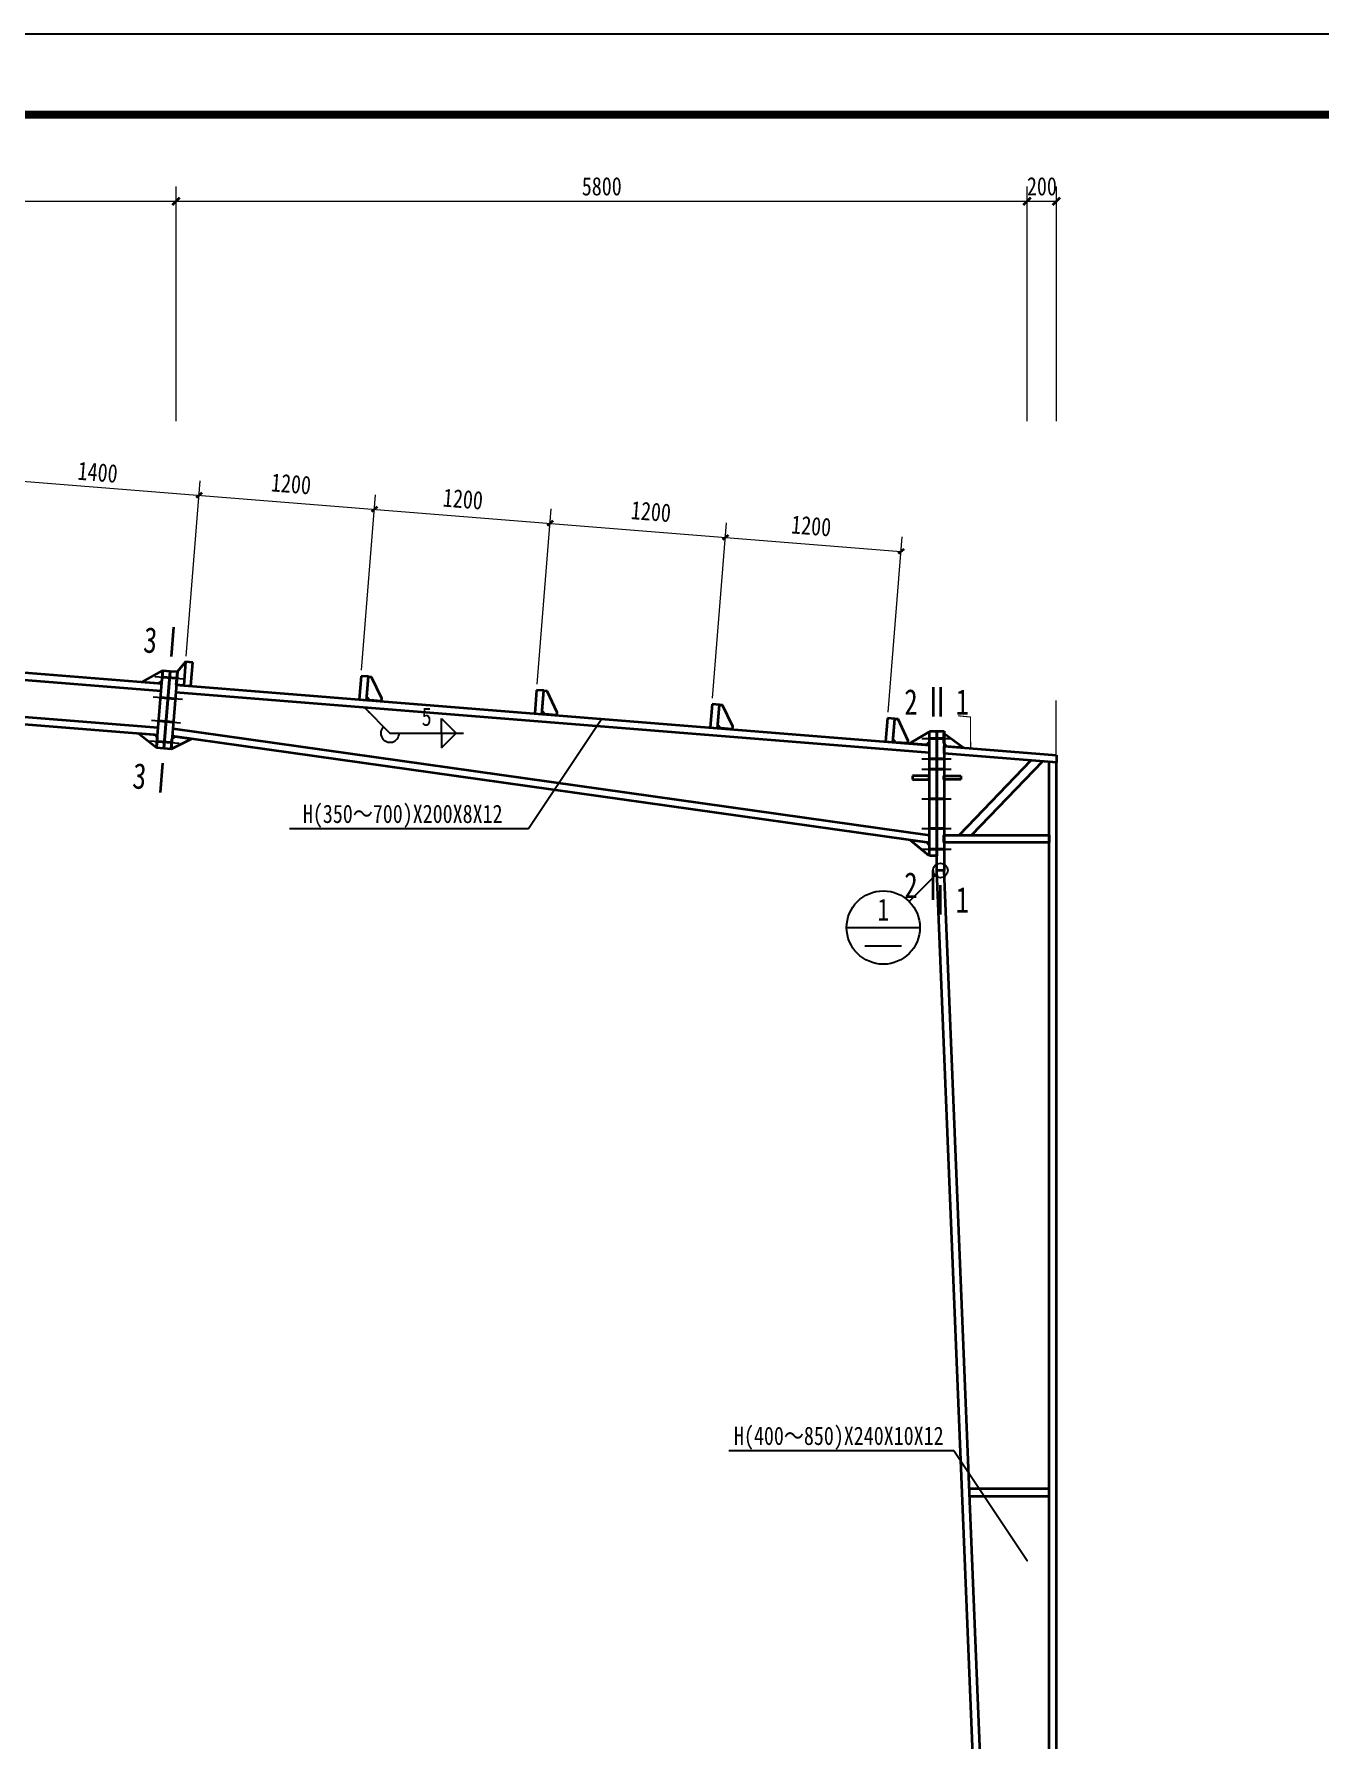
# Model space of a CAD drawing. Extents: x 32461 to 402082, y -617694 to 182569.
# Drawn here: x 367027 to 384555, y -477508 to -454252 of the extents above; entities that cross this region are included whole.
import ezdxf
from ezdxf.enums import TextEntityAlignment as Align

# ---------------------------------------------------------------- set-up
doc = ezdxf.new("R2010")
doc.units = 0
doc.header["$LTSCALE"] = 1000
doc.header["$MEASUREMENT"] = 0
doc.layers.add('PUB_TITLE', color=4, linetype='CONTINUOUS')
doc.layers.add('REIN', color=1, linetype='CONTINUOUS')
for name, color, linetype, lineweight in [('墙线__粗线', 7, 'CONTINUOUS', 25), ('字符串标注', 9, 'CONTINUOUS', 25), ('尺寸标注', 2, 'CONTINUOUS', 35), ('层10', 7, 'CONTINUOUS', 35), ('层114', 2, 'CONTINUOUS', 25), ('层14', 2, 'CONTINUOUS', 35), ('柱子', 3, 'CONTINUOUS', 35), ('焊缝标注', 9, 'CONTINUOUS', 25), ('索引符号标注', 9, 'CONTINUOUS', 25)]:
    doc.layers.add(name, color=color, linetype=linetype, lineweight=lineweight)
doc.styles.add('宋体', font='')
doc.styles.get('宋体').set_extended_font_data('SimSun')

# ---------------------------------------------------------------- blocks, each defined once
blk = doc.blocks.new('BuiltIn_8')
at = {"layer": '层14'}
for p, q in [((592.87, 510.38, 2), (607.22, 510.38, 2)), ((592.87, 509.38, 2), (592.87, 510.38, 2)), ((607.22, 509.38, 2), (592.87, 509.38, 2)), ((607.22, 510.38, 2), (607.22, 509.38, 2))]:
    blk.add_line(p, q, dxfattribs=at)
blk = doc.blocks.new('BuiltIn_9')
at = {"layer": '层14'}
for p, q in [((588.18, 522.89, 2), (590.87, 524.47, 2)), ((590.87, 524.47, 2), (590.87, 523.07, 2)), ((590.47, 522.7, 2), (588.18, 522.89, 2)), ((590.87, 523.07, 2), (590.47, 522.7, 2))]:
    blk.add_line(p, q, dxfattribs=at)
blk = doc.blocks.new('BuiltIn_10')
at = {"layer": '层14'}
for p, q in [((592.87, 522.91, 2), (592.87, 524.31, 2)), ((592.87, 524.31, 2), (595.56, 522.3, 2)), ((593.27, 522.48, 2), (592.87, 522.91, 2)), ((595.56, 522.3, 2), (593.27, 522.48, 2))]:
    blk.add_line(p, q, dxfattribs=at)
blk = doc.blocks.new('BuiltIn_11')
at = {"layer": '层14'}
for p, q in [((590.87, 507.57, 2), (588.2, 509.75, 2)), ((588.2, 509.75, 2), (590.48, 509.43, 2)), ((590.48, 509.43, 2), (590.87, 508.97, 2)), ((590.87, 508.97, 2), (590.87, 507.57, 2))]:
    blk.add_line(p, q, dxfattribs=at)
blk = doc.blocks.new('BuiltIn_12')
at = {"layer": '层14'}
for p, q in [((590.87, 518.47, 2), (588.57, 518.47, 2)), ((588.57, 518.47, 2), (588.57, 517.97, 2)), ((588.57, 517.97, 2), (590.87, 517.97, 2)), ((590.87, 517.97, 2), (590.87, 518.47, 2))]:
    blk.add_line(p, q, dxfattribs=at)
blk = doc.blocks.new('BuiltIn_13')
at = {"layer": '层14'}
for p, q in [((592.87, 518.47, 2), (595.17, 518.47, 2)), ((592.87, 517.97, 2), (592.87, 518.47, 2)), ((595.17, 517.97, 2), (592.87, 517.97, 2)), ((595.17, 518.47, 2), (595.17, 517.97, 2))]:
    blk.add_line(p, q, dxfattribs=at)
blk = doc.blocks.new('BuiltIn_18')
at = {"layer": '层14'}
for p, q in [((483.53, 531.26, 2), (486.37, 532.84, 2)), ((486.37, 532.84, 2), (486.26, 531.44, 2)), ((485.83, 531.08, 2), (483.53, 531.26, 2)), ((486.26, 531.44, 2), (485.83, 531.08, 2))]:
    blk.add_line(p, q, dxfattribs=at)
blk = doc.blocks.new('BuiltIn_19')
at = {"layer": '层14'}
for p, q in [((485.52, 522.27, 2), (482.98, 524.28, 2)), ((482.98, 524.28, 2), (485.27, 524.1, 2)), ((485.27, 524.1, 2), (485.63, 523.67, 2)), ((485.63, 523.67, 2), (485.52, 522.27, 2))]:
    blk.add_line(p, q, dxfattribs=at)
blk = doc.blocks.new('BuiltIn_21')
at = {"layer": '层14'}
for p, q in [((490.33, 523.53, 2), (487.52, 522.11, 2)), ((487.52, 522.11, 2), (487.63, 523.51, 2)), ((487.63, 523.51, 2), (488.06, 523.85, 2)), ((488.06, 523.85, 2), (490.33, 523.53, 2))]:
    blk.add_line(p, q, dxfattribs=at)
blk = doc.blocks.new('BuiltIn_43')
at = {"layer": '层114', "color": 2, "linetype": 'Continuous', "lineweight": 25}
blk.add_line((589.87, 523.57, 2), (593.87, 523.57, 2), dxfattribs=at)
at = {"layer": '层114', "color": 1, "linetype": 'Continuous', "lineweight": 40}
blk.add_line((590.87, 523.57, 2), (592.87, 523.57, 2), dxfattribs=at)
blk = doc.blocks.new('BuiltIn_44')
at = {"layer": '层114', "color": 2, "linetype": 'Continuous', "lineweight": 25}
blk.add_line((589.87, 520.77, 2), (593.87, 520.77, 2), dxfattribs=at)
at = {"layer": '层114', "color": 1, "linetype": 'Continuous', "lineweight": 40}
blk.add_line((590.87, 520.77, 2), (592.87, 520.77, 2), dxfattribs=at)
blk = doc.blocks.new('BuiltIn_45')
at = {"layer": '层114', "color": 2, "linetype": 'Continuous', "lineweight": 25}
blk.add_line((589.87, 519.37, 2), (593.87, 519.37, 2), dxfattribs=at)
at = {"layer": '层114', "color": 1, "linetype": 'Continuous', "lineweight": 40}
blk.add_line((590.87, 519.37, 2), (592.87, 519.37, 2), dxfattribs=at)
blk = doc.blocks.new('BuiltIn_46')
at = {"layer": '层114', "color": 2, "linetype": 'Continuous', "lineweight": 25}
blk.add_line((589.87, 508.47, 2), (593.87, 508.47, 2), dxfattribs=at)
at = {"layer": '层114', "color": 1, "linetype": 'Continuous', "lineweight": 40}
blk.add_line((590.87, 508.47, 2), (592.87, 508.47, 2), dxfattribs=at)
blk = doc.blocks.new('BuiltIn_47')
at = {"layer": '层114', "color": 2, "linetype": 'Continuous', "lineweight": 25}
blk.add_line((589.87, 511.28, 2), (593.87, 511.28, 2), dxfattribs=at)
at = {"layer": '层114', "color": 1, "linetype": 'Continuous', "lineweight": 40}
blk.add_line((590.87, 511.28, 2), (592.87, 511.28, 2), dxfattribs=at)
blk = doc.blocks.new('BuiltIn_48')
at = {"layer": '层114', "color": 2, "linetype": 'Continuous', "lineweight": 25}
blk.add_line((589.87, 515.33, 2), (593.87, 515.33, 2), dxfattribs=at)
at = {"layer": '层114', "color": 1, "linetype": 'Continuous', "lineweight": 40}
blk.add_line((590.87, 515.33, 2), (592.87, 515.33, 2), dxfattribs=at)
blk = doc.blocks.new('BuiltIn_53')
at = {"layer": '层114', "color": 2, "linetype": 'Continuous', "lineweight": 25}
blk.add_line((485.3, 532.02, 2), (489.29, 531.7, 2), dxfattribs=at)
at = {"layer": '层114', "color": 1, "linetype": 'Continuous', "lineweight": 40}
blk.add_line((486.3, 531.94, 2), (488.29, 531.78, 2), dxfattribs=at)
blk = doc.blocks.new('BuiltIn_54')
at = {"layer": '层114', "color": 2, "linetype": 'Continuous', "lineweight": 25}
blk.add_line((485.08, 529.23, 2), (489.06, 528.91, 2), dxfattribs=at)
at = {"layer": '层114', "color": 1, "linetype": 'Continuous', "lineweight": 40}
blk.add_line((486.07, 529.15, 2), (488.07, 528.99, 2), dxfattribs=at)
blk = doc.blocks.new('BuiltIn_55')
at = {"layer": '层114', "color": 2, "linetype": 'Continuous', "lineweight": 25}
blk.add_line((484.6, 523.25, 2), (488.59, 522.93, 2), dxfattribs=at)
at = {"layer": '层114', "color": 1, "linetype": 'Continuous', "lineweight": 40}
blk.add_line((485.59, 523.17, 2), (487.59, 523.01, 2), dxfattribs=at)
blk = doc.blocks.new('BuiltIn_56')
at = {"layer": '层114', "color": 2, "linetype": 'Continuous', "lineweight": 25}
blk.add_line((484.82, 526.04, 2), (488.81, 525.72, 2), dxfattribs=at)
at = {"layer": '层114', "color": 1, "linetype": 'Continuous', "lineweight": 40}
blk.add_line((485.82, 525.96, 2), (487.81, 525.8, 2), dxfattribs=at)

msp = doc.modelspace()

# ---------------------------------------------------------------- hatches: boundary and pattern name
at = {"layer": '焊缝标注'}
msp.add_hatch(color=256, dxfattribs=at).paths.add_polyline_path([(371525.9, -463428.4), (371585.8, -463509.9), (371607.1, -463488.7), (371525.9, -463428.4)])

# ---------------------------------------------------------------- linework, layer by layer
at = {"layer": 'PUB_TITLE'}
msp.add_lwpolyline([(287572.4, -500451.9), (402082.4, -500451.9), (402082.4, -454251.9), (287572.4, -454251.9)], close=True, dxfattribs=at)
at = {"layer": 'PUB_TITLE', "const_width": 110}
msp.add_lwpolyline([(290322.4, -499351.9), (400982.4, -499351.9), (400982.4, -455351.9), (290322.4, -455351.9)], close=True, dxfattribs=at)
at = {"layer": 'REIN', "const_width": 15, "elevation": -2174}
msp.add_lwpolyline([(380958, -463336.3), (380958, -464075.7), (380858, -464075.7), (379794.1, -463989.5), (379792.1, -463562.8), (379622.2, -463545.8)], dxfattribs=at)
at = {"layer": '墙线__粗线'}
msp.add_circle((379381, -465654.5, -988), 100, dxfattribs=at)
at = {"layer": '字符串标注'}
for p, q in [((374765.5, -463587.2, -988), (373765.5, -465087.2, -988)), ((373765.5, -465087.2, -988), (370510.4, -465087.2, -988)), ((379565.5, -473567.2, -988), (376497.5, -473567.2, -988)), ((380565.5, -475067.2, -988), (379565.5, -473567.2, -988))]:
    msp.add_line(p, q, dxfattribs=at)
at = {"layer": '字符串标注', "linetype": 'Continuous', "const_width": 10}
for points in [[(374770.5, -463587.2, 1), (374760.5, -463587.2, 1)], [(380570.5, -475067.2, 1), (380560.5, -475067.2, 1)]]:
    msp.add_lwpolyline(points, format="xyb", close=True, dxfattribs=at)
at = {"layer": '尺寸标注', "lineweight": 35}
for p, q in [((368915.5, -456580.9, -988), (369015.5, -456480.9, -988)), ((380515.5, -456580.9, -988), (380615.5, -456480.9, -988)), ((380915.5, -456580.9, -988), (381015.5, -456480.9, -988))]:
    msp.add_line(p, q, dxfattribs=at)
at = {"layer": '尺寸标注', "lineweight": 9}
for p, q in [((368965.5, -459530.1, -988), (368965.5, -456330.9, -988)), ((380565.5, -459530.1, -988), (380565.5, -456330.9, -988)), ((380965.5, -459530.1, -988), (380965.5, -456330.9, -988)), ((347965.5, -456530.9, -988), (368965.5, -456530.9, -988)), ((368965.5, -456530.9, -988), (380565.5, -456530.9, -988)), ((380565.5, -456530.9, -988), (380965.5, -456530.9, -988))]:
    msp.add_line(p, q, dxfattribs=at)
at = {"layer": '尺寸标注', "color": 9, "lineweight": 9}
for p, q in [((366482.4, -460316.2, -988), (378842.9, -461305.1, -988)), ((369098.1, -462732.5, -988), (369289.5, -460340.2, -988)), ((369098.1, -462732.5, -988), (369289.5, -460340.2, -988)), ((371490.4, -462923.9, -988), (371681.8, -460531.6, -988)), ((373882.8, -463115.3, -988), (374074.2, -460722.9, -988)), ((376275.1, -463306.7, -988), (376466.5, -460914.3, -988)), ((378667.5, -463498.1, -988), (378858.9, -461105.7, -988))]:
    msp.add_line(p, q, dxfattribs=at)
at = {"layer": '尺寸标注', "color": 9}
for p, q in [((369311.6, -460507.1, -988), (369235.4, -460572, -988)), ((369311.6, -460507.1, -988), (369235.4, -460572, -988)), ((371703.9, -460698.5, -988), (371627.8, -460763.3, -988)), ((371703.9, -460698.5, -988), (371627.8, -460763.3, -988)), ((374096.3, -460889.9, -988), (374020.2, -460954.7, -988)), ((374096.3, -460889.9, -988), (374020.2, -460954.7, -988)), ((376488.6, -461081.3, -988), (376412.5, -461146.1, -988)), ((376488.6, -461081.3, -988), (376412.5, -461146.1, -988)), ((378881, -461272.7, -988), (378804.9, -461337.5, -988)), ((378881, -461272.7, -988), (378804.9, -461337.5, -988))]:
    msp.add_line(p, q, dxfattribs=at)
at = {"layer": '尺寸标注'}
for p, q in [((369091.7, -462812.3, -988), (369066.2, -463131.3, -988)), ((369191.4, -462820.3, -988), (369091.7, -462812.3, -988)), ((369165.8, -463139.3, -988), (369191.4, -462820.3, -988)), ((371484, -463003.7, -988), (371458.5, -463322.6, -988)), ((371583.7, -463011.6, -988), (371484, -463003.7, -988)), ((371558.2, -463330.6, -988), (371583.7, -463011.6, -988)), ((369066.2, -463131.3, -988), (369165.8, -463139.3, -988)), ((373876.4, -463195.1, -988), (373850.9, -463514, -988)), ((373976.1, -463203, -988), (373876.4, -463195.1, -988)), ((373950.6, -463522, -988), (373976.1, -463203, -988)), ((371458.5, -463322.6, -988), (371558.2, -463330.6, -988)), ((376268.8, -463386.4, -988), (376243.2, -463705.4, -988)), ((376368.4, -463394.4, -988), (376268.8, -463386.4, -988)), ((376342.9, -463713.4, -988), (376368.4, -463394.4, -988)), ((373850.9, -463514, -988), (373950.6, -463522, -988)), ((376243.2, -463705.4, -988), (376342.9, -463713.4, -988)), ((378661.1, -463577.8, -988), (378635.6, -463896.8, -988)), ((378760.8, -463585.8, -988), (378661.1, -463577.8, -988)), ((378735.3, -463904.8, -988), (378760.8, -463585.8, -988)), ((378635.6, -463896.8, -988), (378735.3, -463904.8, -988))]:
    msp.add_line(p, q, dxfattribs=at)
at = {"layer": '尺寸标注', "elevation": -988}
for points in [[(369066.2, -463131.3), (368965.5, -463123.2), (368979.9, -462943.8)], [(369091.7, -462812.3), (368979.9, -462943.8)]]:
    msp.add_lwpolyline(points, dxfattribs=at)
at = {"layer": '尺寸标注'}
for points in [[(371760.8, -463306.7), (371757.6, -463346.6), (371598.1, -463333.8), (371561.4, -463290.8), (371583.7, -463011.6), (371623.6, -463014.8)], [(374153.1, -463498.1), (374149.9, -463538), (373990.4, -463525.2), (373953.7, -463482.1), (373976.1, -463203), (374016, -463206.2)], [(376545.5, -463689.5), (376542.3, -463729.4), (376382.8, -463716.6), (376346.1, -463673.5), (376368.4, -463394.4), (376408.3, -463397.6)], [(378937.8, -463880.9), (378934.6, -463920.7), (378775.2, -463908), (378738.5, -463864.9), (378760.8, -463585.8), (378800.7, -463589)]]:
    msp.add_lwpolyline(points, close=True, dxfattribs=at)
at = {"layer": '层10'}
for p, q in [((368928.1, -462337.7, -988), (368896.2, -462736.4, -988)), ((379281, -463157.5, -988), (379281, -463557.5, -988)), ((379381, -463157.5, -988), (379381, -463557.5, -988)), ((368747.9, -464590.5, -988), (368779.7, -464191.8, -988)), ((379281, -466054.5, -988), (379281, -465654.5, -988)), ((379381, -466254.5, -988), (379381, -465854.5, -988))]:
    msp.add_line(p, q, dxfattribs=at)
at = {"layer": '层14'}
for p, q in [((368696, -463984.5, -988), (368780.5, -462927.8, -988)), ((368780.5, -462927.8, -988), (368880.2, -462935.8, -988)), ((368880.2, -462935.8, -988), (368795.7, -463992.4, -988)), ((368795.7, -463992.4, -988), (368880.2, -462935.8, -988)), ((368880.2, -462935.8, -988), (368979.9, -462943.8, -988)), ((368979.9, -462943.8, -988), (368895.4, -464000.4, -988)), ((379231, -465454.5, -988), (379231, -463757.5, -988)), ((379231, -463757.5, -988), (379331, -463757.5, -988)), ((379331, -465654.5, -988), (379331, -463757.5, -988)), ((379331, -463757.5, -988), (379431, -463757.5, -988)), ((379331, -463757.5, -988), (379331, -465454.5, -988)), ((379431, -463757.5, -988), (379431, -465654.5, -988)), ((379431, -463960.5, -988), (380965.5, -464083.2, -988)), ((379431, -464060.8, -988), (379431, -463960.5, -988)), ((368795.7, -463992.4, -988), (368696, -463984.5, -988)), ((368895.4, -464000.4, -988), (368795.7, -463992.4, -988)), ((380965.5, -464183.5, -988), (379431, -464060.8, -988)), ((380965.5, -464083.2, -988), (380965.5, -464183.5, -988)), ((379331, -465454.5, -988), (379231, -465454.5, -988)), ((379431, -465654.5, -988), (379331, -465654.5, -988)), ((380865.5, -474083.2, -988), (379777.1, -474083.2, -988)), ((379781.2, -474183.2, -988), (380865.5, -474183.2, -988))]:
    msp.add_line(p, q, dxfattribs=at)
at = {"layer": '层14', "elevation": -988}
for points in [[(380615.3, -464155.5), (379636.7, -465174.1)], [(380772.9, -464168.1), (379806.4, -465174.1)]]:
    msp.add_lwpolyline(points, dxfattribs=at)
at = {"layer": '柱子'}
for p, q in [((348156.9, -461558.8, -988), (368758.2, -463207, -988)), ((348164.9, -461459.2, -988), (368766.2, -463107.3, -988)), ((348117, -462057.3, -988), (368718.3, -463705.4, -988)), ((348109.1, -462156.9, -988), (368710.4, -463805, -988)), ((368957.6, -463222.9, -988), (379231, -464044.8, -988)), ((368965.5, -463123.2, -988), (379231, -463944.5, -988)), ((368917.7, -463721.1, -988), (379231, -465173.6, -988)), ((368909.7, -463821, -988), (379231, -465274.5, -988)), ((380865.4, -485983.2, -988), (380865.4, -464175.5, -988)), ((380965.5, -464183.5, -988), (380865.4, -464175.5, -988)), ((380965.5, -485983.2, -988), (380965.5, -464183.5, -988)), ((380165.5, -485983.2, -988), (379331, -465654.5, -988)), ((379431, -465654.5, -988), (379331, -465654.5, -988)), ((380265.5, -485983.2, -988), (379431, -465654.5, -988))]:
    msp.add_line(p, q, dxfattribs=at)
at = {"layer": '焊缝标注'}
for p, q in [((371525.9, -463428.4, -988), (371878.5, -463782.9, -988)), ((372578.5, -463582.9, -988), (372778.5, -463782.9, -988)), ((372578.5, -463782.9, -988), (372578.5, -463582.9, -988)), ((371878.5, -463782.9, -988), (372878.5, -463782.9, -988)), ((372578.5, -463982.9, -988), (372778.5, -463782.9, -988)), ((372578.5, -463782.9, -988), (372578.5, -463982.9, -988))]:
    msp.add_line(p, q, dxfattribs=at)
msp.add_arc((371878.5, -463782.9, -988), 125, 134.8405, 0, dxfattribs=at)
at = {"layer": '索引符号标注'}
for p, q in [((379310.3, -465725.2, -988), (378956.8, -466078.8, -988)), ((378103.2, -466432.4, -988), (379103.2, -466432.4, -988)), ((378353.2, -466682.4, -988), (378853.2, -466682.4, -988))]:
    msp.add_line(p, q, dxfattribs=at)
msp.add_circle((378603.2, -466432.4, -988), 500, dxfattribs=at)

# ---------------------------------------------------------------- block references
at = {"layer": '层114', "color": 1, "xscale": 100, "yscale": 100, "zscale": 100}
for name in ['BuiltIn_53', 'BuiltIn_54', 'BuiltIn_56', 'BuiltIn_55', 'BuiltIn_43', 'BuiltIn_44', 'BuiltIn_45', 'BuiltIn_48', 'BuiltIn_47', 'BuiltIn_46']:
    msp.add_blockref(name, (320143.7, -516211.6, -1188), dxfattribs=at)
at = {"layer": '层14', "xscale": 100, "yscale": 100, "zscale": 100}
for name in ['BuiltIn_18', 'BuiltIn_19', 'BuiltIn_21', 'BuiltIn_9', 'BuiltIn_10', 'BuiltIn_12', 'BuiltIn_13', 'BuiltIn_11', 'BuiltIn_8']:
    msp.add_blockref(name, (320143.7, -516211.6, -1188), dxfattribs=at)

# ---------------------------------------------------------------- texts
at = {"layer": '字符串标注', "style": '宋体', "width": 0.8}
for s, p in [('H(350～700)X200X8X12', (372052.1, -465082.2, -988)), ('H(400～850)X240X10X12', (377996.7, -473562.2, -988))]:
    msp.add_text(s, height=250, dxfattribs=at).set_placement(p, align=Align.BOTTOM_CENTER)
at = {"layer": '尺寸标注', "style": '宋体', "width": 0.8}
for s, p in [('5800', (374765.5, -456525.9, -988)), ('200', (380765.5, -456525.9, -988))]:
    msp.add_text(s, height=250, dxfattribs=at).set_placement(p, align=Align.BOTTOM_CENTER)
at = {"layer": '尺寸标注', "color": 9, "style": '宋体', "width": 0.8}
for s, p in [('1400', (367878.4, -460422.9, -988)), ('1200', (370514.5, -460581.4, -988)), ('1200', (372857.8, -460788.7, -988)), ('1200', (375420.7, -460959.4, -988)), ('1200', (377605.3, -461154.5, -988))]:
    msp.add_text(s, height=250, rotation=355.42611, dxfattribs=at).set_placement(p, align=Align.BOTTOM_CENTER)
at = {"layer": '层10', "style": '宋体', "width": 0.771429}
for p in [(368613.1, -462513.2, -988), (368464.8, -464367.2, -988)]:
    msp.add_text('3', height=350, rotation=355.42657, dxfattribs=at).set_placement(p, align=Align.MIDDLE_CENTER)
for s, p in [('2', (378981, -463357.5, -988)), ('1', (379681, -463357.5, -988)), ('2', (378981, -465854.5, -988)), ('1', (379681, -466054.5, -988))]:
    msp.add_text(s, height=350, dxfattribs=at).set_placement(p, align=Align.MIDDLE_CENTER)
at = {"layer": '焊缝标注', "style": '宋体', "width": 0.8}
msp.add_text('5', height=250, dxfattribs=at).set_placement((372378.5, -463757.9, -988), align=Align.BOTTOM_CENTER)
at = {"layer": '索引符号标注', "style": '宋体', "width": 0.8}
msp.add_text('1', height=300, dxfattribs=at).set_placement((378603.2, -466427.4, -988), align=Align.BOTTOM_CENTER)

doc.saveas('drawing.dxf')
